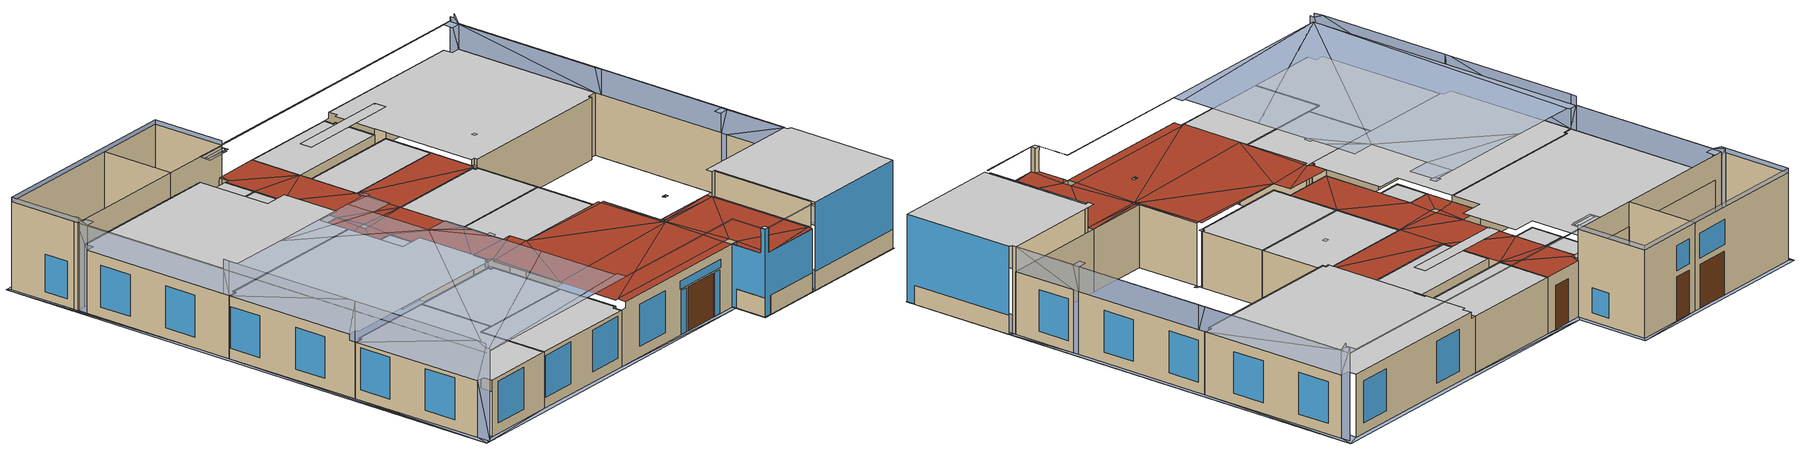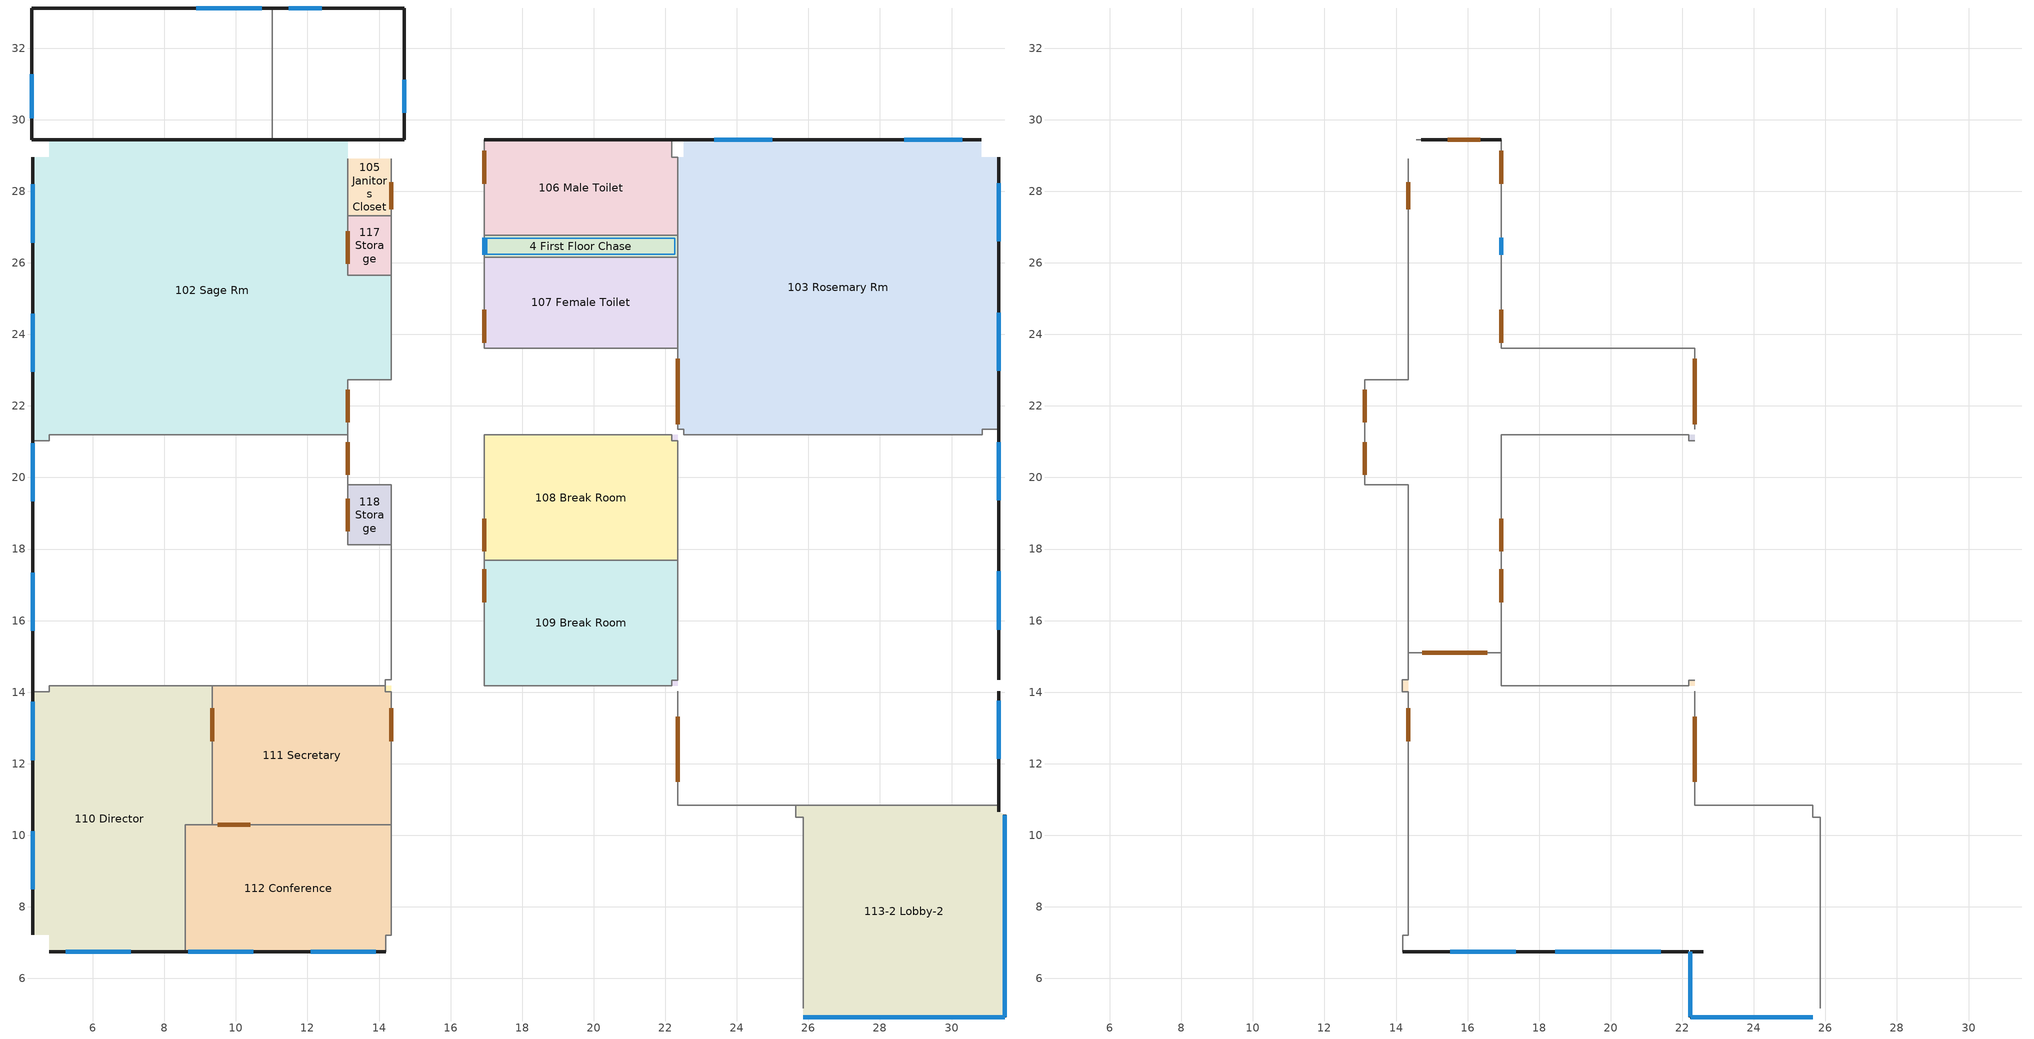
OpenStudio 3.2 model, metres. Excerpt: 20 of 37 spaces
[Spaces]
4 First Floor Chase
 wall to 103 Rosemary Rm (Frame partition with 3/4 in gypsum board): 22.35,26.16 22.35,26.77 z0:3.05
 wall to 106 Male Toilet (Frame partition with 3/4 in gypsum board): 22.35,26.77 16.94,26.77 z0:2.74
 wall to 107 Female Toilet (Frame partition with 3/4 in gypsum board): 16.94,26.16 22.35,26.16 z0:2.74
 wall to 114 Corridor (Frame partition with 3/4 in gypsum board): 16.94,26.77 16.94,26.16 z0:2.74
 window inside (Construction:AirBoundary #1): 16.94,26.7 16.94,26.22 z0.81:1.32
 ceiling to 41 Second Floor Chase (8 in lightweight concrete floor deck): 16.94,26.16 22.35,26.16 22.35,26.77 16.94,26.77 z4.27
 skylight inside (Construction:AirBoundary #1): 17.02,26.24 22.27,26.24 22.27,26.69 17.02,26.69 z4.27
103 Rosemary Rm
 wall outside (4 in face brick- 2 in insulation- 8 in light concrete block): 31.32,21.35 31.32,28.96 z0:3.05; 22.19,29.44,0 22.19,29.44,2.74 22.51,29.44,2.74 22.51,29.44,3.05 30.84,29.44,3.05 30.84,29.44,0
 wall to 104 Thyme Rm (Frame partition with 3/4 in gypsum board): 22.35,21.35 22.51,21.35 22.51,21.19 z2.74:3.05; 22.51,21.19 30.85,21.19 30.85,21.35 31.32,21.35 z0:3.05
 wall to 106 Male Toilet (Frame partition with 3/4 in gypsum board): 22.35,28.96 22.35,26.77 / 22.35,28.96 22.19,28.96 22.19,29.44 z0:2.74
 wall to 107 Female Toilet (Frame partition with 3/4 in gypsum board): 22.35,26.16 22.35,23.62 z0:2.74
 wall to 114 Corridor (Frame partition with 3/4 in gypsum board): 22.35,23.62 22.35,21.35 z0:2.74
 window (Double glazing - 1/4 in thick - gray/low-E (e = 0.2) glass): 31.32,26.6 31.32,28.22 / 31.32,22.98 31.32,24.61 / 30.3,29.44 28.67,29.44 / 24.99,29.44 23.37,29.44 z0.51:2.54
 door inside (Metal): 22.35,23.32 22.35,21.49 z0:2.13
 ceiling ground (6 in heavyweight concrete with 6 in insulation): 22.35,21.35 22.35,28.96 22.51,28.96 22.51,29.44 30.84,29.44 30.84,28.96 31.32,28.96 31.32,21.35 30.85,21.35 30.85,21.19 22.51,21.19 22.51,21.35 z3.05
106 Male Toilet
 wall outside (4 in face brick- 2 in insulation- 8 in light concrete block): 22.19,29.44 16.94,29.44 z0:2.74
 wall to 114 Corridor (Frame partition with 3/4 in gypsum board): 16.94,29.44 16.94,26.77 z0:2.74
 door inside (Metal): 16.94,29.13 16.94,28.22 z0:2.03
 ceiling ground (6 in heavyweight concrete with 6 in insulation): 16.94,26.77 16.94,29.44 22.19,29.44 22.19,28.96 22.35,28.96 22.35,26.77 z2.74
107 Female Toilet
 wall to 114 Corridor (Frame partition with 3/4 in gypsum board): 16.94,26.16 16.94,23.62 22.35,23.62 z0:2.74
 door inside (Metal): 16.94,24.68 16.94,23.77 z0:2.03
 ceiling ground (6 in heavyweight concrete with 6 in insulation): 16.94,23.62 16.94,26.16 22.35,26.16 22.35,23.62 z2.74
101 Parsley Rm
 floor to 113-1 Lobby-1 (8 in lightweight concrete floor deck): 14.17,14.02 14.17,14.18 14.34,14.18 14.34,14.02 z0
 wall outside (4 in face brick- 2 in insulation- 8 in light concrete block): 4.32,14.02,0 4.32,14.02,2.74 4.32,14.34,2.74 4.32,14.34,3.05 4.32,21.02,3.05 4.32,21.02,0
 wall to 102 Sage Rm (Frame partition with 3/4 in gypsum board): 13.12,21.19 4.79,21.19 4.79,21.02 4.32,21.02 z0:3.05
 wall to 110 Director (Frame partition with 3/4 in gypsum board): 4.79,14.18 9.33,14.18 / 4.79,14.18 4.79,14.02 4.32,14.02 z0:2.74
 wall to 111 Secretary (Frame partition with 3/4 in gypsum board): 9.33,14.18 14.17,14.18 / 14.34,14.02 14.17,14.02 14.17,14.18 z0:2.74
 wall to 113-1 Lobby-1 (Frame partition with 3/4 in gypsum board): 14.34,14.34 14.34,15.1 z0:3.05; 14.34,14.02 14.17,14.02 14.17,14.18 z0:2.74; 14.17,14.18 14.17,14.34 14.34,14.34 z2.74:3.05
 wall to 114 Corridor (Frame partition with 3/4 in gypsum board): 13.12,19.79 13.12,21.19 / 14.34,15.1 14.34,18.12 z0:2.74
 wall to 118 Storage (Frame partition with 3/4 in gypsum board): 14.34,18.12 13.12,18.12 13.12,19.71 13.12,19.79 z0:2.74
 window (Double glazing - 1/4 in thick - gray/low-E (e = 0.2) glass): 4.32,20.96 4.32,19.33 / 4.32,17.34 4.32,15.72 z0.51:2.54
 door inside (Metal): 13.12,20.07 13.12,20.99 / 13.12,18.5 13.12,19.41 z0:2.13
 ceiling ground (6 in heavyweight concrete with 6 in insulation): 4.32,14.34 4.32,21.02 4.79,21.02 4.79,21.19 13.12,21.19 13.12,18.12 14.34,18.12 14.34,14.34 14.17,14.34 14.17,14.18 4.79,14.18 4.79,14.34 z3.05
102 Sage Rm
 wall outside (4 in face brick- 2 in insulation- 8 in light concrete block): 4.32,28.96 4.32,21.02 z0:3.05
 wall to 105 Janitors Closet (Frame partition with 3/4 in gypsum board): 13.12,27.32 13.12,28.91 z0:2.74
 wall to 114 Corridor (Frame partition with 3/4 in gypsum board): 13.12,21.19 13.12,22.74 14.34,22.74 14.34,25.65 z0:2.74
 wall to 115 Mechanical (Frame partition with 3/4 in gypsum board): 11.02,29.44 4.79,29.44 z0:3.05
 wall to 116 Electrical (Frame partition with 3/4 in gypsum board): 13.12,29.44 11.02,29.44 z0:3.05
 wall to 117 Storage (Frame partition with 3/4 in gypsum board): 14.34,25.65 13.12,25.65 13.12,27.32 z0:2.74
 window (Double glazing - 1/4 in thick - gray/low-E (e = 0.2) glass): 4.32,28.19 4.32,26.56 / 4.32,24.57 4.32,22.95 z0.51:2.54
 door inside (Metal): 13.12,21.54 13.12,22.46 / 13.12,25.97 13.12,26.89 z0:2.13
 ceiling ground (6 in heavyweight concrete with 6 in insulation): 4.32,21.02 4.32,28.96 4.79,28.96 4.79,29.44 13.12,29.44 13.12,25.65 14.34,25.65 14.34,22.74 13.12,22.74 13.12,21.19 4.79,21.19 4.79,21.02 z3.05
110 Director
 wall outside (4 in face brick- 2 in insulation- 8 in light concrete block): 4.32,14.02 4.32,7.22 / 4.79,6.75 8.58,6.75 z0:2.74
 wall to 111 Secretary (Frame partition with 3/4 in gypsum board): 9.33,10.3 9.33,14.18 z0:2.74
 wall to 112 Conference (Frame partition with 3/4 in gypsum board): 8.58,6.75 8.58,10.3 9.33,10.3 z0:2.74
 window (Double glazing - 1/4 in thick - gray/low-E (e = 0.2) glass): 4.32,10.11 4.32,8.49 / 4.32,13.73 4.32,12.1 / 5.24,6.75 7.07,6.75 z0.51:2.54
 door inside (Metal): 9.33,12.63 9.33,13.55 z0:2.13
 ceiling ground (6 in heavyweight concrete with 6 in insulation): 4.32,7.22 4.32,14.02 4.79,14.02 4.79,14.18 9.33,14.18 9.33,10.3 8.58,10.3 8.58,6.75 4.79,6.75 4.79,7.22 z2.74
111 Secretary
 wall to 112 Conference (Frame partition with 3/4 in gypsum board): 9.33,10.3 14.34,10.3 z0:2.74
 wall to 113-1 Lobby-1 (Frame partition with 3/4 in gypsum board): 14.34,10.3 14.34,14.02 14.17,14.02 14.17,14.18 z0:2.74
 door inside (Metal): 9.49,10.3 10.4,10.3 / 14.34,12.63 14.34,13.55 z0:2.13
 ceiling ground (6 in heavyweight concrete with 6 in insulation): 9.33,10.3 9.33,14.18 14.17,14.18 14.17,14.02 14.34,14.02 14.34,10.3 z2.74
118 Storage
 wall to 114 Corridor: 14.34,18.12 14.34,19.79 13.12,19.79 z0:2.74
 ceiling ground (6 in heavyweight concrete with 6 in insulation): 13.12,18.12 13.12,19.79 14.34,19.79 14.34,18.12 z2.74
105 Janitors Closet
 wall to 114 Corridor (Frame partition with 3/4 in gypsum board): 14.34,27.32 14.34,28.91 z0:2.74
 wall to 117 Storage (Frame partition with 3/4 in gypsum board): 13.12,27.32 14.34,27.32 z0:2.74
 door inside (Metal): 14.34,27.49 14.34,28.26 z0:2.13
 ceiling ground (6 in heavyweight concrete with 6 in insulation): 13.12,27.32 13.12,28.91 14.34,28.91 14.34,27.32 z2.74
115 Mechanical
 wall outside (4 in face brick- 2 in insulation- 8 in light concrete block): 11.02,33.12 4.29,33.12 4.29,29.65 4.29,29.44 z0:4.27; 4.29,29.44,0 4.79,29.44,0 4.79,29.44,3.05 11.02,29.44,3.05 11.02,29.44,4.27 4.29,29.44,4.27
 wall to 116 Electrical (Frame partition with 3/4 in gypsum board): 11.02,29.44 11.02,33.12 z0:4.27
 window (Construction:AirBoundary #1): 4.29,31.26 4.29,30.04 z0.41:2.24; 10.72,33.12 8.89,33.12 z2.44:3.66
 door (Metal): 10.67,33.12 8.94,33.12 z0:2.13
116 Electrical
 wall outside (4 in face brick- 2 in insulation- 8 in light concrete block): 14.71,29.44 14.71,33.12 11.02,33.12 z0:4.27; 11.02,29.44,3.05 13.12,29.44,3.05 13.12,29.44,0 14.56,29.44,0 14.56,29.44,2.74 14.71,29.44,2.74 14.71,29.44,4.27 11.02,29.44,4.27
 wall to 114 Corridor: 14.56,29.44 14.71,29.44 z0:2.74
 window (Construction:AirBoundary #1): 12.39,33.12 11.48,33.12 z2.44:3.66; 14.71,30.2 14.71,31.11 z0.41:1.63
 door (Metal): 12.39,33.12 11.48,33.12 z0:2.13
117 Storage
 wall to 114 Corridor: 14.34,25.65 14.34,27.32 z0:2.74
 ceiling ground (6 in heavyweight concrete with 6 in insulation): 13.12,25.65 13.12,27.32 14.34,27.32 14.34,25.65 z2.74
104 Thyme Rm
 floor to 113-1 Lobby-1 (8 in lightweight concrete floor deck): 22.19,14.18 22.19,14.34 22.35,14.34 22.35,14.18 z0
 floor to 114 Corridor (8 in lightweight concrete floor deck): 22.19,21.03 22.19,21.19 22.35,21.19 22.35,21.03 z0
 wall outside (4 in face brick- 2 in insulation- 8 in light concrete block): 31.32,10.84 31.32,14.02 / 31.32,14.34 31.32,21.35 z0:3.05
 wall to 108 Break Room (Frame partition with 3/4 in gypsum board): 22.19,21.03 22.35,21.03 22.35,17.68 / 22.19,21.03 22.19,21.19 z0:2.74
 wall to 109 Break Room (Frame partition with 3/4 in gypsum board): 22.35,17.68 22.35,14.34 22.19,14.34 / 22.19,14.18 22.19,14.34 z0:2.74
 wall to 113-1 Lobby-1 (Frame partition with 3/4 in gypsum board): 22.35,14.03 22.35,10.84 25.65,10.84 z0:3.05; 22.35,14.34 22.19,14.34 / 22.19,14.18 22.19,14.34 z0:2.74
 wall to 113-2 Lobby-2 (Frame partition with 3/4 in gypsum board): 25.65,10.84 31.32,10.84 z0:3.05
 wall to 114 Corridor (Frame partition with 3/4 in gypsum board): 22.19,21.03 22.35,21.03 / 22.19,21.03 22.19,21.19 z0:2.74
 window (Double glazing - 1/4 in thick - gray/low-E (e = 0.2) glass): 31.32,12.13 31.32,13.76 / 31.32,15.75 31.32,17.37 / 31.32,19.37 31.32,20.99 z0.51:2.54
 door inside (Metal): 22.35,13.32 22.35,11.49 z0:2.13
108 Break Room
 wall to 109 Break Room (Frame partition with 3/4 in gypsum board): 16.94,17.68 22.35,17.68 z0:2.74
 wall to 114 Corridor (Frame partition with 3/4 in gypsum board): 22.35,21.03 22.19,21.03 22.19,21.19 16.94,21.19 16.94,17.68 z0:2.74
 door inside (Metal): 16.94,18.85 16.94,17.94 z0:2.13
 ceiling ground (6 in heavyweight concrete with 6 in insulation): 16.94,17.68 16.94,21.19 22.19,21.19 22.19,21.03 22.35,21.03 22.35,17.68 z2.74
109 Break Room
 wall to 113-1 Lobby-1 (Frame partition with 3/4 in gypsum board): 16.94,15.1 16.94,14.18 22.19,14.18 22.19,14.34 22.35,14.34 z0:2.74
 wall to 114 Corridor (Frame partition with 3/4 in gypsum board): 16.94,17.68 16.94,15.1 z0:2.74
 door inside (Metal): 16.94,17.43 16.94,16.52 z0:2.13
 ceiling ground (6 in heavyweight concrete with 6 in insulation): 16.94,14.18 16.94,17.68 22.35,17.68 22.35,14.34 22.19,14.34 22.19,14.18 z2.74
113-2 Lobby-2
 wall outside (4 in face brick- 2 in insulation- 8 in light concrete block): 31.32,10.66 31.32,10.84 z0:4.27; 25.86,4.92 31.49,4.92 / 31.49,5.31 31.49,10.57 z0:0.91; 25.86,4.92 31.49,4.92 z0.91:4.27; 31.49,4.92,0 31.49,5.31,0 31.49,5.31,0.91 31.49,10.57,0.91 31.49,10.57,4.27 31.49,4.92,4.27
 wall to 113-1 Lobby-1: 25.65,10.5 25.86,10.5 25.86,5.16 z0:4.27; 25.65,10.84 25.65,10.5 z0:3.05
 window (Double glazing - 1/4 in thick - gray/low-E (e = 0.2) glass): 25.86,4.92 31.48,4.92 z0.92:4.26; 31.49,4.93,0.01 31.49,5.3,0.01 31.49,5.3,0.92 31.49,10.57,0.92 31.49,10.57,4.26 31.49,4.93,4.26
 ceiling to 201-2 2nd Floor Lobby-2 (8 in lightweight concrete floor deck): 25.65,10.5 25.86,10.5 25.86,4.92 31.49,4.92 31.49,10.57 31.32,10.66 31.32,10.84 25.65,10.84 z4.27
112 Conference
 wall outside (4 in face brick- 2 in insulation- 8 in light concrete block): 8.58,6.75 14.19,6.75 z0:2.74
 wall to 113-1 Lobby-1 (Frame partition with 3/4 in gypsum board): 14.19,6.75 14.19,7.21 14.34,7.21 14.34,10.3 z0:2.74
 window (Double glazing - 1/4 in thick - gray/low-E (e = 0.2) glass): 8.66,6.75 10.49,6.75 / 12.09,6.75 13.92,6.75 z0.51:2.54
 ceiling ground (6 in heavyweight concrete with 6 in insulation): 8.58,6.75 8.58,10.3 14.34,10.3 14.34,7.21 14.19,7.21 14.19,6.75 z2.74
114 Corridor
 floor to 104 Thyme Rm: 22.19,21.19 22.35,21.19 22.35,21.03 22.19,21.03 z2.74
 wall outside (4 in face brick- 2 in insulation- 8 in light concrete block): 16.94,29.44 14.71,29.44 z0:2.74
 wall to 113-1 Lobby-1: 14.34,15.1 16.94,15.1 z0:2.74
 door inside: 14.73,15.1 16.56,15.1 z0:2.13
 door (Metal): 16.36,29.44 15.45,29.44 z0:2.13
 roof outside (6 in heavyweight concrete with 6 in insulation): 14.18,21.35 14.51,21.35 14.34,22.74 z2.74; 14.34,15.1 16.94,15.1 16.94,17.68 z2.74; 14.34,15.1 16.94,17.68 14.34,19.79 z2.74; 14.34,22.74 14.51,21.35 16.94,21.19 z2.74; 14.34,25.65 16.94,23.62 16.94,26.77 z2.74; 14.34,25.65 16.94,26.77 14.34,27.32 z2.74; 14.51,21.02 16.94,21.19 14.51,21.35 z2.74; 14.56,28.91 14.71,29.44 14.56,29.44 z2.74; 16.94,21.19 22.19,21.19 16.94,23.62 z2.74; 22.19,21.19 22.35,21.19 22.35,21.35 z2.74; 13.12,19.79 14.18,21.02 14.18,21.35 13.12,21.19 z2.74; 13.12,19.79 14.34,19.79 14.51,21.02 14.18,21.02 z2.74; 13.12,21.19 14.18,21.35 14.34,22.74 13.12,22.74 z2.74; 14.34,19.79 16.94,17.68 16.94,21.19 14.51,21.02 z2.74; 14.34,22.74 16.94,21.19 16.94,23.62 14.34,25.65 z2.74; 14.34,27.32 16.94,26.77 14.56,28.91 14.34,28.91 z2.74; 14.56,28.91 16.94,26.77 16.94,29.44 14.71,29.44 z2.74; 16.94,23.62 22.19,21.19 22.35,21.35 22.35,23.62 z2.74
113-1 Lobby-1
 floor to 101 Parsley Rm: 14.17,14.18 14.34,14.18 14.34,14.02 14.17,14.02 z2.74; 14.17,14.34 14.34,14.34 14.34,14.18 14.17,14.18 z2.74
 floor to 104 Thyme Rm: 22.19,14.34 22.35,14.34 22.35,14.18 22.19,14.18 z2.74
 wall outside (4 in face brick- 2 in insulation- 8 in light concrete block): 22.58,6.75 22.23,6.75 z0:3.05; 22.23,6.53 22.23,4.92 / 22.62,4.92 25.65,4.92 z0:0.91; 14.19,6.75,0 22.18,6.75,0 22.18,6.75,3.05 14.5,6.75,3.05 14.5,6.75,2.74 14.19,6.75,2.74; 22.23,4.92,0.91 22.23,4.92,4.27 22.23,5.16,4.27 22.23,5.16,4.07 22.23,5.15,4.07 22.23,5.15,3.11 22.23,5.16,3.11 22.23,5.16,3.05 22.23,6.75,3.05 22.23,6.75,0 22.23,6.53,0 22.23,6.53,0.91; 22.23,4.92,0 22.62,4.92,0 22.62,4.92,0.91 25.65,4.92,0.91 25.65,4.92,3.05 22.48,4.92,3.05 22.48,4.92,4.27 22.23,4.92,4.27
 window (Double glazing - 1/4 in thick - gray/low-E (e = 0.2) glass): 18.52,6.75 18.88,6.75 / 20.96,6.75 21.32,6.75 z0:2.13; 15.51,6.75 17.34,6.75 z0.51:2.54; 18.45,6.75 21.39,6.75 z2.21:2.62; 22.23,4.93,0.92 22.23,4.93,4.26 22.23,5.16,4.26 22.23,5.16,4.08 22.23,5.15,4.08 22.23,5.15,3.1 22.23,5.16,3.1 22.23,5.16,3.04 22.23,6.74,3.04 22.23,6.74,0.01 22.23,6.54,0.01 22.23,6.54,0.92; 22.23,4.92,4.26 22.23,4.92,0.01 22.62,4.92,0.01 22.62,4.92,0.92 25.65,4.92,0.92 25.65,4.92,3.04 22.47,4.92,3.04 22.47,4.92,4.26
 door (Metal): 19.01,6.75 20.84,6.75 z0:2.13
 ceiling to 201-2 2nd Floor Lobby-2 (8 in lightweight concrete floor deck): 22.22,10.5 22.27,10.5 22.27,10.66 22.22,10.66 z4.27; 22.23,4.92 22.48,4.92 22.48,5.16 22.23,5.16 z4.27; 22.35,10.5 22.48,10.5 22.48,10.66 22.35,10.66 z4.27; 25.78,10.5 25.78,5.16 25.86,5.16 25.86,10.5 25.65,10.5 z4.27
 roof outside (6 in heavyweight concrete with 6 in insulation): 14.34,10.3 14.51,14.02 14.34,14.02 z3.05; 14.34,10.3 16.94,14.18 14.51,14.02 z3.05; 16.94,14.18 22.19,14.03 22.19,14.18 z3.05; 16.94,14.18 22.22,10.66 22.19,14.03 z3.05; 22.19,14.03 22.35,10.84 22.35,14.03 z3.05; 22.23,6.53 22.58,6.75 22.23,6.75 z3.05; 22.27,10.66 22.48,10.66 22.35,10.84 z3.05; 22.35,10.84 22.48,10.66 25.65,10.84 z3.05; 22.48,4.92 25.65,4.92 25.65,5.16 z3.05; 22.48,10.66 25.65,10.5 25.65,10.84 z3.05; 14.17,14.18 14.51,14.18 14.34,14.34 14.17,14.34 z3.05; 14.34,7.21 14.5,7.21 22.22,10.5 14.34,10.3 z3.05; 14.34,10.3 22.22,10.5 22.22,10.66 16.94,14.18 z3.05; 14.34,14.34 14.51,14.18 16.94,15.1 14.34,15.1 z3.05; 14.5,6.75 22.18,6.75 22.18,7.23 14.5,7.21 z3.05; 14.5,7.21 22.18,7.23 22.27,10.5 22.22,10.5 z3.05; 14.51,14.02 16.94,14.18 16.94,15.1 14.51,14.18 z3.05; 22.18,7.23 22.58,7.23 22.35,10.5 22.27,10.5 z3.05; 22.19,14.03 22.22,10.66 22.27,10.66 22.35,10.84 z3.05; 22.23,5.16 22.48,5.16 22.58,6.75 22.23,6.53 z3.05; 22.27,10.5 22.35,10.5 22.35,10.66 22.27,10.66 z3.05; 22.35,10.5 22.58,7.23 25.65,10.5 22.48,10.5 z3.05; 22.48,4.92 25.65,5.16 22.58,6.75 22.48,5.16 z3.05; 22.48,10.5 25.65,10.5 22.48,10.66 z3.05; 22.58,6.75 25.65,5.16 25.65,10.5 22.58,7.23 z3.05; 25.65,5.16 25.78,5.16 25.78,10.5 25.65,10.5 z3.05
shading: 4.32,28.96 4.32,21.35 / 31.32,14.34 31.32,21.03 z3.05:4.27; 31.32,14.02 31.32,14.34 z0:3.05; 22.41,6.53 22.41,5.09 / 22.41,5.09 31.32,5.09 / 31.32,5.09 31.32,10.66 z0:0.91; 14.71,29.44 14.71,33.12 / 14.71,33.12 4.29,33.12 / 4.29,33.12 4.29,29.44 z4.27:4.49; 4.32,6.53,0 4.32,7.22,2.74 4.32,7.22,0; 4.32,6.75,4.5 4.32,6.75,4.69 4.32,7.23,4.72; 4.32,7.23,4.72 4.32,14.02,4.72 4.32,14.02,2.74; 4.32,14.34,4.72 4.32,21.03,4.72 4.32,21.02,3.05; 4.32,21.02,3.05 4.32,21.35,4.27 4.32,21.35,3.05; 4.32,28.96,3.05 4.32,28.96,4.27 4.32,29.65,4.49; 4.32,6.53,0 4.32,6.53,4.5 4.32,6.75,4.5 4.32,7.22,2.74; 4.32,6.75,4.5 4.32,7.23,4.72 4.32,14.02,2.74 4.32,7.22,2.74; 4.32,14.02,2.74 4.32,14.02,4.72 4.32,14.34,3.05 4.32,14.34,2.74; 4.32,14.02,4.72 4.32,14.34,4.72 4.32,21.02,3.05 4.32,14.34,3.05; 4.32,21.02,3.05 4.32,21.03,4.72 4.32,21.35,4.72 4.32,21.35,4.27; 4.32,28.96,0 4.32,28.96,3.05 4.32,29.65,4.49 4.32,29.65,0; 4.32,28.96,4.27 4.32,29.44,4.5 4.32,29.65,4.5 4.32,29.65,4.49; 31.32,10.84,3.05 31.32,14.02,3.05 31.32,10.84,4.27; 31.32,14.02,4.27 31.32,14.34,3.05 31.32,14.34,4.27; 31.32,21.03,4.27 31.32,21.03,3.05 31.32,21.35,4.27; 31.32,21.35,3.05 31.32,28.96,3.05 31.32,28.96,4.27; 31.32,28.96,4.27 31.32,29.22,4.5 31.32,29.22,4.69; 31.32,10.84,4.27 31.32,14.02,3.05 31.32,14.34,3.05 31.32,14.02,4.27; 31.32,21.03,3.05 31.32,21.35,3.05 31.32,28.96,4.27 31.32,21.35,4.27; 31.32,28.96,4.27 31.32,28.96,3.05 31.32,29.44,4.5 31.32,29.22,4.5; 31.32,28.96,0 31.32,29.44,0 31.32,29.44,4.5 31.32,28.96,3.05; 4.29,6.71 4.32,21.35 4.29,29.47 z4.27; 4.29,6.71 14.34,7.23 14.34,11.36 z4.27; 8.25,21.19 13.12,16.69 13.12,19.79 z4.27; 8.25,21.19 13.12,19.79 13.12,21.19 z4.27; 13.12,16.69 14.34,14.02 14.34,15.1 z4.27; 13.12,16.69 14.34,15.1 14.34,16.69 z4.27; 13.12,21.19 14.34,21.03 14.18,21.19 z4.27; 14.18,21.19 14.51,21.35 14.18,21.35 z4.27; 14.51,6.75 22.22,6.71 22.23,6.75 z4.27; 14.71,29.44 16.94,29.44 14.71,29.47 z4.27; 14.71,29.47 16.94,29.44 22.51,29.44 z4.27; 31.32,10.85 31.35,10.85 31.32,14.34 z4.27; 31.32,21.03 31.35,29.47 31.32,28.96 z4.27; 4.29,6.71 4.79,21.19 4.79,21.35 4.32,21.35 z4.27; 4.29,6.71 13.12,16.69 8.25,21.19 4.79,21.19 z4.27; 4.29,6.71 14.34,11.36 14.34,14.02 13.12,16.69 z4.27; 4.29,6.71 14.51,6.75 14.51,7.23 14.34,7.23 z4.27; 4.29,29.47 4.32,21.35 4.32,28.96 4.29,29.44 z4.27; 4.29,29.44 4.32,28.96 4.79,28.96 4.79,29.44 z4.27; 13.12,19.79 14.34,19.79 14.34,21.03 13.12,21.19 z4.27; 13.12,28.87 13.2,28.99 13.2,29.22 13.12,29.44 z4.27; 13.12,28.87 14.34,28.87 14.34,28.92 13.2,28.99 z4.27; 13.12,29.44 13.2,29.22 14.47,29.22 14.53,29.44 z4.27; 13.2,28.99 14.34,28.92 14.53,28.92 14.47,28.99 z4.27; 14.18,21.19 14.34,21.03 14.51,21.03 14.51,21.35 z4.27; 14.34,14.02 14.51,14.02 14.51,14.34 14.34,14.34 z4.27; 14.47,28.99 14.53,28.92 14.53,29.44 14.47,29.22 z4.27; 14.71,29.47 22.51,29.44 30.84,29.44 31.35,29.47 z4.27; 22.22,5.16 22.23,5.16 22.23,6.75 22.22,6.71 z4.27; 22.35,21.19 22.51,21.19 22.51,21.35 22.35,21.35 z4.27; 22.48,4.9 25.65,4.9 25.65,4.92 22.48,4.92 z4.27; 30.84,28.96 31.32,28.96 31.35,29.47 30.84,29.44 z4.27; 30.84,14.02 31.32,14.02 31.32,14.34 30.84,14.34 z4.27; 31.32,14.34 31.35,10.85 31.35,29.47 31.32,21.03 z4.27; 4.11,6.53 4.32,7.22 4.32,14.34 z0; 4.11,6.53 4.32,14.34 4.32,21.02 z0; 4.11,6.53 8.58,6.75 4.79,6.75 z0; 4.29,29.44 4.32,21.35 4.32,28.96 z0; 11.02,33.12 14.71,33.12 14.9,33.31 z0; 14.19,6.75 22.19,6.53 22.18,6.75 z0; 14.34,28.91 14.56,28.91 14.56,29.44 z0; 14.71,29.44 16.94,29.44 14.9,29.65 z0; 14.9,29.65 16.94,29.44 22.51,29.44 z0; 22.19,4.88 25.86,4.92 22.23,4.92 z0; 22.35,14.03 22.51,14.03 22.51,14.18 z0; 31.32,10.66 31.49,10.57 31.32,10.84 z0; 31.32,10.84 31.49,10.57 31.32,14.34 z0; 31.32,21.03 31.53,29.65 31.32,28.96 z0; 4.11,6.53 4.32,21.02 4.32,21.35 4.11,33.31 z0; 4.11,6.53 4.79,6.75 4.79,7.22 4.32,7.22 z0; 4.11,6.53 22.19,6.53 14.19,6.75 8.58,6.75 z0; 4.11,33.31 4.29,33.12 11.02,33.12 14.9,33.31 z0; 4.11,33.31 4.32,21.35 4.29,29.44 4.29,33.12 z0; 4.29,29.44 4.32,28.96 4.79,28.96 4.79,29.44 z0; 13.12,28.91 14.34,28.91 14.56,29.44 13.12,29.44 z0; 14.18,21.02 14.51,21.02 14.51,21.35 14.18,21.35 z0; 14.34,14.18 14.51,14.18 14.51,14.34 14.34,14.34 z0; 14.71,29.44 14.9,29.65 14.9,33.31 14.71,33.12 z0; 14.9,29.65 22.51,29.44 30.84,29.44 31.53,29.65 z0; 22.18,6.75 22.19,6.53 22.23,6.75 22.18,7.23 z0; 22.18,7.23 22.23,6.75 22.58,6.75 22.58,7.23 z0; 22.19,4.88 22.23,4.92 22.23,6.75 22.19,6.53 z0; 22.19,4.88 31.53,4.88 31.49,4.92 25.86,4.92 z0; 22.35,14.03 22.51,14.18 22.35,14.18 z0; 22.35,21.19 22.51,21.19 22.51,21.35 22.35,21.35 z0; 25.65,4.92 25.86,4.92 25.86,5.16 25.65,5.16 z0; 30.84,14.02 31.32,14.02 31.32,14.34 30.84,14.34 z0; 30.84,28.96 31.32,28.96 31.53,29.65 30.84,29.44 z0; 31.32,14.34 31.49,10.57 31.53,29.65 31.32,21.03 z0; 31.49,4.92 31.53,4.88 31.53,29.65 31.49,10.57 z0
[Building]
bldg-1
[Material:NoMass]
Minwool batt R11 w/ 2x4 frame: Roughness=Smooth; Thermal Resistance {m2-K/W}=8.32
[Material] Roughness=MediumRough
Name | Thickness {m} | Conductivity {W/m-K} | Density {kg/m3} | Specific Heat {J/kg-K}
5/8 in gyp board | 0.0159 | 0.16 | 800 | 1090
8 in lightweight concrete | 0.2032 | 0.53 | 1280 | 840
6 in heavyweight concrete | 0.1524 | 1.95 | 2240 | 900
R-15- 3 in insulation board | 0.0762 | 0.03 | 43 | 1210
4 in brick | 0.1016 | 0.89 | 1920 | 790
R-10- 2 in insulation board | 0.0508 | 0.03 | 43 | 1210
Metal surface | 0.0008 | 45.28 | 7824 | 500
1 1/2 in wood | 0.0376 | 0.15 | 608 | 1630
[Construction]
Frame partition with 3/4 in gypsum board: Minwool batt R11 w/ 2x4 frame, 5/8 in gyp board
8 in lightweight concrete floor deck: 8 in lightweight concrete
6 in heavyweight concrete with 6 in insulation: 6 in heavyweight concrete, R-15- 3 in insulation board, R-15- 3 in insulation board, 6 in heavyweight concrete
4 in face brick- 2 in insulation- 8 in light concrete block: 4 in brick, R-10- 2 in insulation board, 8 in lightweight concrete, R-10- 2 in insulation board, 4 in brick
Metal: Metal surface, 1 1/2 in wood, Metal surface
Double glazing - 1/4 in thick - gray/low-E (e = 0.2) glass: WindowMaterial:SimpleGlazingSystem #1
[WindowMaterial:SimpleGlazingSystem]
WindowMaterial:SimpleGlazingSystem #1: U-Factor {W/m2-K}=1.9873; Solar Heat Gain Coefficient=0.39; Visible Transmittance=0.37
[Construction:AirBoundary]
Construction:AirBoundary #1: 0
[ThermalZone] Use Ideal Air Loads=No
First Floor HVAC; Unconditioned
[Sizing:Zone] Zone Cooling Design Supply Air Temperature Input Method=SupplyAirTemperature; Zone Cooling Design Supply Air Temperature {C}=14; Zone Cooling Design Supply Air Temperature Difference {deltaC}=11.11; Zone Heating Design Supply Air Temperature Input Method=SupplyAirTemperature; Zone Heating Design Supply Air Temperature {C}=40; Zone Heating Design Supply Air Temperature Difference {deltaC}=11.11; Zone Cooling Design Supply Air Humidity Ratio {kg-H2O/kg-air}=0.0085; Zone Heating Design Supply Air Humidity Ratio {kg-H2O/kg-air}=0.008; Cooling Design Air Flow Method=DesignDay; Heating Design Air Flow Method=DesignDay; Account for Dedicated Outdoor Air System=No; Dedicated Outdoor Air System Control Strategy=NeutralSupplyAir; Dedicated Outdoor Air Low Setpoint Temperature for Design {C}=autosize; Dedicated Outdoor Air High Setpoint Temperature for Design {C}=autosize
First Floor HVAC; Second Floor HVAC; Unconditioned
[BuildingStory]
First Floor
[Space] Building Story=First Floor
Name | Thermal Zone | Space Type
4 First Floor Chase | Unconditioned
101 Parsley Rm; 102 Sage Rm; 103 Rosemary Rm; 104 Thyme Rm | First Floor HVAC | ClassroomOrLectureOrTraining
105 Janitors Closet; 115 Mechanical; 116 Electrical | Unconditioned | ElectricalOrMechanical
106 Male Toilet; 107 Female Toilet | First Floor HVAC | Restrooms
108 Break Room; 109 Break Room | First Floor HVAC | LoungeOrRecreation
110 Director; 111 Secretary | First Floor HVAC | OfficeEnclosed
112 Conference | First Floor HVAC | ConferenceMeetingOrMultipurpose
113-1 Lobby-1; 113-2 Lobby-2 | First Floor HVAC | Lobby
114 Corridor | First Floor HVAC | CorridorOrTransition
117 Storage; 118 Storage | Unconditioned | InactiveStorage
[SpaceType]
ClassroomOrLectureOrTraining; ElectricalOrMechanical; Restrooms; LoungeOrRecreation; OfficeEnclosed; ConferenceMeetingOrMultipurpose; Lobby; CorridorOrTransition; InactiveStorage
